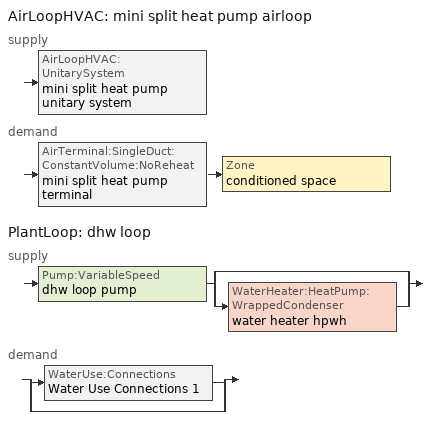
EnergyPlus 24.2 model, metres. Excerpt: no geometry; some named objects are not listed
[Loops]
AirLoopHVAC 'mini split heat pump airloop'
 supply: AirLoopHVAC:UnitarySystem 'mini split heat pump unitary system'
 demand: AirTerminal:SingleDuct:ConstantVolume:NoReheat 'mini split heat pump terminal' > Zone 'conditioned space'
PlantLoop 'dhw loop'
 supply: Pump:VariableSpeed 'dhw loop pump' > split
  | bypass
  | WaterHeater:HeatPump:WrappedCondenser 'water heater hpwh'
 demand: split
  | WaterUse:Connections 'Water Use Connections 1'
  | bypass
[ZoneControl:Thermostat]
conditioned space Thermostat: Zone or ZoneList=conditioned space; Control Type Schedule=conditioned space Thermostat Schedule; Control 1=conditioned space temperature setpoint; Temperature Difference Between Cutout And Setpoint {deltaC}=0
[ThermostatSetpoint:DualSetpoint]
conditioned space temperature setpoint: Heating Setpoint Temperature Schedule=heating setpoint; Cooling Setpoint Temperature Schedule=cooling setpoint
[AirTerminal:SingleDuct:ConstantVolume:NoReheat]
mini split heat pump terminal: Availability Schedule=Always On Discrete; Maximum Air Flow Rate {m3/s}=0.807502
[Zone equipment]
conditioned space: mini split heat pump terminal
[AirLoopHVAC]
mini split heat pump airloop: Design Supply Air Flow Rate {m3/s}=0.807502; Design Return Air Flow Fraction of Supply Air Flow=1
[Sizing:System]
mini split heat pump airloop: Type of Load to Size On=Sensible; Design Outdoor Air Flow Rate {m3/s}=Autosize; Central Heating Maximum System Air Flow Ratio=0.3; Preheat Design Temperature {C}=7; Preheat Design Humidity Ratio {kgWater/kgDryAir}=0.008; Precool Design Temperature {C}=12.8; Precool Design Humidity Ratio {kgWater/kgDryAir}=0.008; Central Cooling Design Supply Air Temperature {C}=12.8; Central Heating Design Supply Air Temperature {C}=16.7; Type of Zone Sum to Use=NonCoincident; 100% Outdoor Air in Cooling=Yes; 100% Outdoor Air in Heating=Yes; Central Cooling Design Supply Air Humidity Ratio {kgWater/kgDryAir}=0.0085; Central Heating Design Supply Air Humidity Ratio {kgWater/kgDryAir}=0.008; Cooling Supply Air Flow Rate Method=DesignDay; Cooling Supply Air Flow Rate {m3/s}=0; Cooling Supply Air Flow Rate Per Floor Area {m3/s-m2}=0.00996765; Cooling Fraction of Autosized Cooling Supply Air Flow Rate=1; Cooling Supply Air Flow Rate Per Unit Cooling Capacity {m3/s-W}=3.94755e-05; Heating Supply Air Flow Rate Method=DesignDay; Heating Supply Air Flow Rate {m3/s}=0; Heating Supply Air Flow Rate Per Floor Area {m3/s-m2}=0.00996765; Heating Fraction of Autosized Heating Supply Air Flow Rate=1; Heating Fraction of Autosized Cooling Supply Air Flow Rate=1; Heating Supply Air Flow Rate Per Unit Heating Capacity {m3/s-W}=3.15882e-05; System Outdoor Air Method=ZoneSum; Zone Maximum Outdoor Air Fraction=1; Cooling Design Capacity Method=CoolingDesignCapacity; Cooling Design Capacity {W}=Autosize; Cooling Design Capacity Per Floor Area {W/m2}=234.7; Fraction of Autosized Cooling Design Capacity=1; Heating Design Capacity Method=HeatingDesignCapacity; Heating Design Capacity {W}=Autosize; Heating Design Capacity Per Floor Area {W/m2}=157; Fraction of Autosized Heating Design Capacity=1; Central Cooling Capacity Control Method=OnOff; Occupant Diversity=Autosize
[AirLoopHVAC:UnitarySystem]
mini split heat pump unitary system: Control Type=Load; Controlling Zone or Thermostat Location=conditioned space; Dehumidification Control Type=None; Availability Schedule=Always On Discrete; Supply Fan=mini split heat pump supply fan; Fan Placement=BlowThrough; Supply Air Fan Operating Mode Schedule=mini split heat pump auto fan schedule; Heating Coil=mini split heat pump htg coil; DX Heating Coil Sizing Ratio=1; Cooling Coil=mini split heat pump clg coil; Use DOAS DX Cooling Coil=No; Minimum Supply Air Temperature {C}=2; Latent Load Control=SensibleOnlyLoadControl; Supplemental Heating Coil=mini split heat pump backup htg coil; Cooling Supply Air Flow Rate Method=SupplyAirFlowRate; Cooling Supply Air Flow Rate {m3/s}=0.807502; Heating Supply Air Flow Rate Method=SupplyAirFlowRate; Heating Supply Air Flow Rate {m3/s}=0.807502; No Load Supply Air Flow Rate Method=SupplyAirFlowRate; No Load Supply Air Flow Rate {m3/s}=0; No Load Supply Air Flow Rate Control Set To Low Speed=Yes; Maximum Supply Air Temperature {C}=93.3333; Maximum Outdoor Dry-Bulb Temperature for Supplemental Heater Operation {C}=4.44444; Ancillary On-Cycle Electric Power {W}=0; Ancillary Off-Cycle Electric Power {W}=0; Design Specification Multispeed Object=Unitary System Performance Multispeed 1
[Fan:SystemModel] Availability Schedule=Always On Discrete; Speed Control Method=Discrete; Electric Power Minimum Flow Rate Fraction=0.2; Design Pressure Rise {Pa}=500; Motor Efficiency=1; Motor In Air Stream Fraction=1; Design Electric Power Consumption {W}=Autosize; Design Power Sizing Method=PowerPerFlow; Electric Power Per Unit Flow Rate Per Unit Pressure {W/((m3/s)-Pa)}=1.66667; Fan Total Efficiency=0.7; Motor Loss Radiative Fraction=0
Name | Design Maximum Air Flow Rate {m3/s} | Electric Power Per Unit Flow Rate {W/(m3/s)} | Number of Speeds | Speed Flow Fraction 1 | Speed Electric Power Fraction 1 | Speed Flow Fraction 2 | Speed Electric Power Fraction 2 | Speed Flow Fraction 3 | Speed Electric Power Fraction 3 | Speed Flow Fraction 4 | Speed Electric Power Fraction 4
mini split heat pump supply fan | 0.994461 | 148.322 | 4 | 0.20706 | 0.00888 | 0.252 | 0.016 | 0.812 | 0.53539 | 1 | 1
water heater fan | 0.0854225 | 97.8923 | 1
[Coil:Heating:DX:MultiSpeed]
mini split heat pump htg coil: Availability Schedule=Always On Discrete; Minimum Outdoor Dry-Bulb Temperature for Compressor Operation {C}=-28.8889; Crankcase Heater Capacity {W}=50; Maximum Outdoor Dry-Bulb Temperature for Crankcase Heater Operation {C}=10; Defrost Energy Input Ratio Function of Temperature Curve=Defrosteir; Maximum Outdoor Dry-Bulb Temperature for Defrost Operation {C}=4.44444; Defrost Strategy=ReverseCycle; Defrost Control=Timed; Defrost Time Period Fraction=0.058333; Resistive Defrost Heater Capacity {W}=AutoSize; Apply Part Load Fraction to Speeds Greater than 1=No; Fuel Type=Electricity; Region number for Calculating HSPF=4; Number of Speeds=2; Speed Gross Rated Heating Capacity 1 {W}=4665.91; Speed Gross Rated Heating COP 1 {W/W}=4.40929; Speed Rated Air Flow Rate 1 {m3/s}=0.250585; Speed Rated Supply Air Fan Power Per Volume Flow Rate 2017 1 {W/(m3/s)}=773.3; Speed Rated Supply Air Fan Power Per Volume Flow Rate 2023 1 {W/(m3/s)}=934.4; Speed Heating Capacity Function of Temperature Curve Name 1=Heat-CAP-fT1; Speed Heating Capacity Function of Flow Fraction Curve Name 1=Heat-CAP-fFF1; Speed Energy Input Ratio Function of Temperature Curve Name 1=Heat-EIR-fT1; Speed Energy Input Ratio Function of Flow Fraction Curve Name 1=Heat-EIR-fFF1; Speed Part Load Fraction Correlation Curve Name 1=Heat-PLF-fPLR1; Speed Rated Waste Heat Fraction of Power Input 1=0.2; Speed Waste Heat Function of Temperature Curve Name 1=ConstantBiquadratic 1; Speed Gross Rated Heating Capacity 2 {W}=18377.4; Speed Gross Rated Heating COP 2 {W/W}=3.08289; Speed Rated Air Flow Rate 2 {m3/s}=0.994384; Speed Rated Supply Air Fan Power Per Volume Flow Rate 2017 2 {W/(m3/s)}=773.3; Speed Rated Supply Air Fan Power Per Volume Flow Rate 2023 2 {W/(m3/s)}=934.4; Speed Heating Capacity Function of Temperature Curve Name 2=Heat-CAP-fT2; Speed Heating Capacity Function of Flow Fraction Curve Name 2=Heat-CAP-fFF2; Speed Energy Input Ratio Function of Temperature Curve Name 2=Heat-EIR-fT2; Speed Energy Input Ratio Function of Flow Fraction Curve Name 2=Heat-EIR-fFF2; Speed Part Load Fraction Correlation Curve Name 2=Heat-PLF-fPLR2; Speed Rated Waste Heat Fraction of Power Input 2=0.2; Speed Waste Heat Function of Temperature Curve Name 2=ConstantBiquadratic 1
[Coil:Cooling:DX:MultiSpeed]
mini split heat pump clg coil: Availability Schedule=Always On Discrete; Condenser Type=AirCooled; Minimum Outdoor Dry-Bulb Temperature for Compressor Operation {C}=-25; Apply Part Load Fraction to Speeds Greater than 1=No; Apply Latent Degradation to Speeds Greater than 1=No; Crankcase Heater Capacity {W}=50; Maximum Outdoor Dry-Bulb Temperature for Crankcase Heater Operation {C}=10; Basin Heater Capacity {W/K}=0; Basin Heater Setpoint Temperature {C}=2; Fuel Type=Electricity; Number of Speeds=2; Speed Gross Rated Total Cooling Capacity 1 {W}=3837.05; Speed Gross Rated Sensible Heat Ratio 1=0.805933; Speed Gross Rated Cooling COP 1 {W/W}=3.79972; Speed Rated Air Flow Rate 1 {m3/s}=0.205897; Speed Rated Evaporator Fan Power Per Volume Flow Rate 2017 1 {W/(m3/s)}=773.3; Speed Rated Evaporator Fan Power Per Volume Flow Rate 2023 1 {W/(m3/s)}=934.4; Speed Total Cooling Capacity Function of Temperature Curve Name 1=Cool-CAP-fT1; Speed Total Cooling Capacity Function of Flow Fraction Curve Name 1=Cool-CAP-fFF1; Speed Energy Input Ratio Function of Temperature Curve Name 1=Cool-EIR-fT1; Speed Energy Input Ratio Function of Flow Fraction Curve Name 1=Cool-EIR-fFF1; Speed Part Load Fraction Correlation Curve Name 1=Cool-PLF-fPLR1; Speed Nominal Time for Condensate Removal to Begin 1 {s}=1000; Speed Ratio of Initial Moisture Evaporation Rate and Steady State Latent Capacity 1=1.5; Speed Maximum Cycling Rate 1 {cycles/hr}=3; Speed Latent Capacity Time Constant 1 {s}=45; Speed Rated Waste Heat Fraction of Power Input 1=0.2; Speed Waste Heat Function of Temperature Curve Name 1=ConstantBiquadratic; Speed Evaporative Condenser Effectiveness 1=0.9; Speed Evaporative Condenser Air Flow Rate 1 {m3/s}=AutoSize; Speed Rated Evaporative Condenser Pump Power Consumption 1 {W}=AutoSize; Speed Gross Rated Total Cooling Capacity 2 {W}=15121.1; Speed Gross Rated Sensible Heat Ratio 2=0.729645; Speed Gross Rated Cooling COP 2 {W/W}=2.89066; Speed Rated Air Flow Rate 2 {m3/s}=0.807439; Speed Rated Evaporator Fan Power Per Volume Flow Rate 2017 2 {W/(m3/s)}=773.3; Speed Rated Evaporator Fan Power Per Volume Flow Rate 2023 2 {W/(m3/s)}=934.4; Speed Total Cooling Capacity Function of Temperature Curve Name 2=Cool-CAP-fT2; Speed Total Cooling Capacity Function of Flow Fraction Curve Name 2=Cool-CAP-fFF2; Speed Energy Input Ratio Function of Temperature Curve Name 2=Cool-EIR-fT2; Speed Energy Input Ratio Function of Flow Fraction Curve Name 2=Cool-EIR-fFF2; Speed Part Load Fraction Correlation Curve Name 2=Cool-PLF-fPLR2; Speed Nominal Time for Condensate Removal to Begin 2 {s}=1000; Speed Ratio of Initial Moisture Evaporation Rate and Steady State Latent Capacity 2=1.5; Speed Maximum Cycling Rate 2 {cycles/hr}=3; Speed Latent Capacity Time Constant 2 {s}=45; Speed Rated Waste Heat Fraction of Power Input 2=0.2; Speed Waste Heat Function of Temperature Curve Name 2=ConstantBiquadratic; Speed Evaporative Condenser Effectiveness 2=0.9; Speed Evaporative Condenser Air Flow Rate 2 {m3/s}=AutoSize; Speed Rated Evaporative Condenser Pump Power Consumption 2 {W}=AutoSize
[Coil:Heating:Electric]
mini split heat pump backup htg coil: Availability Schedule=Always On Discrete; Efficiency=1; Nominal Capacity {W}=23607.8
[UnitarySystemPerformance:Multispeed]
Unitary System Performance Multispeed 1: Number of Speeds for Heating=2; Number of Speeds for Cooling=2; Single Mode Operation=No; No Load Supply Air Flow Rate Ratio=1; Heating Speed Supply Air Flow Ratio 1=0.310346; Cooling Speed Supply Air Flow Ratio 1=0.254999; Heating Speed Supply Air Flow Ratio 2=1.23153; Cooling Speed Supply Air Flow Ratio 2=1
[PlantLoop]
dhw loop: Fluid Type=Water; Plant Equipment Operation Scheme=dhw loop Operation Schemes; Maximum Loop Temperature {C}=100; Minimum Loop Temperature {C}=0; Maximum Loop Flow Rate {m3/s}=0.01; Minimum Loop Flow Rate {m3/s}=0; Plant Loop Volume {m3}=0.003; Load Distribution Scheme=Optimal; Plant Loop Demand Calculation Scheme=SingleSetpoint; Common Pipe Simulation=None
[Sizing:Plant]
dhw loop: Loop Type=Heating; Design Loop Exit Temperature {C}=51.6667; Loop Design Temperature Difference {deltaC}=5.55556; Sizing Option=NonCoincident; Zone Timesteps in Averaging Window=1; Coincident Sizing Factor Mode=None
[Pump:VariableSpeed]
dhw loop pump: Design Maximum Flow Rate {m3/s}=0.01; Design Pump Head {Pa}=1; Design Power Consumption {W}=0; Motor Efficiency=0.85; Fraction of Motor Inefficiencies to Fluid Stream=0; Coefficient 1 of the Part Load Performance Curve=0; Coefficient 2 of the Part Load Performance Curve=1; Coefficient 3 of the Part Load Performance Curve=0; Coefficient 4 of the Part Load Performance Curve=0; Design Minimum Flow Rate {m3/s}=0; Pump Control Type=Intermittent; Skin Loss Radiative Fraction=0.5; Design Power Sizing Method=PowerPerFlowPerPressure; Design Electric Power per Unit Flow Rate {W/(m3/s)}=348701.1; Design Shaft Power per Unit Flow Rate per Unit Head {W/((m3/s)-Pa)}=1.28205; Design Minimum Flow Rate Fraction=0
[WaterHeater:Stratified]
water heater tank: Tank Volume {m3}=0.27255; Tank Height {m}=1.5975; Tank Shape=VerticalCylinder; Maximum Temperature Limit {C}=90; Heater Priority Control=MasterSlave; Heater 1 Setpoint Temperature Schedule=water heater TopElementSetpoint; Heater 1 Deadband Temperature Difference {deltaC}=18.5; Heater 1 Capacity {W}=4500.11; Heater 1 Height {m}=1.26469; Heater 2 Setpoint Temperature Schedule=water heater BottomElementSetpoint; Heater 2 Deadband Temperature Difference {deltaC}=3.89; Heater 2 Capacity {W}=4500.11; Heater 2 Height {m}=0.332813; Heater Fuel Type=Electricity; Heater Thermal Efficiency=1; Off Cycle Parasitic Fuel Consumption Rate {W}=3; Off Cycle Parasitic Fuel Type=Electricity; Off Cycle Parasitic Heat Fraction to Tank=0; Off Cycle Parasitic Height {m}=0; On Cycle Parasitic Fuel Consumption Rate {W}=3; On Cycle Parasitic Fuel Type=Electricity; On Cycle Parasitic Heat Fraction to Tank=0; On Cycle Parasitic Height {m}=0; Ambient Temperature Indicator=Schedule; Ambient Temperature Schedule=water heater Tamb act; Uniform Skin Loss Coefficient per Unit Area to Ambient Temperature {W/m2-K}=0.92499; Skin Loss Fraction to Zone=1; Off Cycle Flue Loss Coefficient to Ambient Temperature {W/K}=0; Off Cycle Flue Loss Fraction to Zone=1; Use Side Effectiveness=1; Use Side Inlet Height {m}=0; Use Side Outlet Height {m}=Autocalculate; Source Side Effectiveness=1; Source Side Inlet Height {m}=0; Source Side Outlet Height {m}=0; Inlet Mode=Fixed; Use Side Design Flow Rate {m3/s}=0.00453494; Source Side Design Flow Rate {m3/s}=0; Indirect Water Heating Recovery Time {hr}=1.5; Number of Nodes=6; Additional Destratification Conductivity {W/m-K}=0; Node 1 Additional Loss Coefficient {W/K}=0; Node 2 Additional Loss Coefficient {W/K}=0; Node 3 Additional Loss Coefficient {W/K}=0; Node 4 Additional Loss Coefficient {W/K}=0; Node 5 Additional Loss Coefficient {W/K}=0; Node 6 Additional Loss Coefficient {W/K}=0
[WaterHeater:Sizing]
water heater tank: Design Mode=PeakDraw; Time Storage Can Meet Peak Draw {hr}=0.538503; Time for Tank Recovery {hr}=0; Nominal Tank Volume for Autosizing Plant Connections {m3}=1
[WaterHeater:HeatPump:WrappedCondenser]
water heater hpwh: Compressor Setpoint Temperature Schedule=water heater setpoint; Dead Band Temperature Difference {deltaC}=3.89; Condenser Bottom Location {m}=0.0665625; Condenser Top Location {m}=0.865313; Evaporator Air Flow Rate {m3/s}=0.0854225; Inlet Air Configuration=Schedule; Inlet Air Temperature Schedule=water heater Tamb act; Inlet Air Humidity Schedule=water heater RHamb act; Tank=water heater tank; DX Coil=water heater coil; Minimum Inlet Air Temperature for Compressor Operation {C}=5.55556; Maximum Inlet Air Temperature for Compressor Operation {C}=48.8889; Compressor Location=Schedule; Compressor Ambient Temperature Schedule=water heater Tamb act; Fan=water heater fan; Fan Placement=DrawThrough; On Cycle Parasitic Electric Load {W}=0; Off Cycle Parasitic Electric Load {W}=0; Parasitic Heat Rejection Location=Outdoors; Inlet Air Mixer Schedule=Always On Discrete; Tank Element Control Logic=MutuallyExclusive; Control Sensor 1 Height In Stratified Tank {m}=1.26469; Control Sensor 1 Weight=0.75; Control Sensor 2 Height In Stratified Tank {m}=0.465938
[Coil:WaterHeating:AirToWaterHeatPump:Wrapped]
water heater coil: Rated Heating Capacity {W}=2149.38; Rated COP {W/W}=4.299056; Rated Sensible Heat Ratio=0.88; Rated Evaporator Inlet Air Dry-Bulb Temperature {C}=19.7222; Rated Evaporator Inlet Air Wet-Bulb Temperature {C}=13.561; Rated Condenser Water Temperature {C}=48.89; Rated Evaporator Air Flow Rate {m3/s}=0.0854225; Evaporator Fan Power Included in Rated COP=Yes; Crankcase Heater Capacity {W}=0; Maximum Ambient Temperature for Crankcase Heater Operation {C}=0; Evaporator Air Temperature Type for Curve Objects=WetBulbTemperature; Heating Capacity Function of Temperature Curve=HPWH-Cap-fT; Heating Capacity Function of Air Flow Fraction Curve=HPWH-Htg-Cap-FF; Heating COP Function of Temperature Curve=HPWH-COP-fT; Heating COP Function of Air Flow Fraction Curve=HPWH-Htg-COP-FF; Part Load Fraction Correlation Curve=HPWH-COP-fPLR
[SetpointManager:Scheduled]
Setpoint Manager Scheduled 1: Control Variable=Temperature; Schedule=dhw temp
[WaterUse:Connections]
Water Use Connections 1: Drain Water Heat Exchanger Type=None; Drain Water Heat Exchanger Destination=Plant; Water Use Equipment Name 1=dhw fixtures; Water Use Equipment Name 2=dhw distribution waste; Water Use Equipment Name 3=clothes washer; Water Use Equipment Name 4=dishwasher
[WaterUse:Equipment]
Name | Peak Flow Rate {m3/s} | Flow Rate Fraction Schedule | Target Temperature Schedule
dhw fixtures | 7.53608e-05 | hot_water_fixtures | mixed water temperature schedule
dhw distribution waste | 1.60687e-05 | hot_water_fixtures | mixed water temperature schedule
clothes washer | 1.971e-06 | hot_water_clothes_washer
[PlantEquipmentOperationSchemes]
dhw loop Operation Schemes: Control Scheme Object Type 1=PlantEquipmentOperation:HeatingLoad; Control Scheme Name 1=dhw loop Heating Operation Scheme; Control Scheme Schedule Name 1=Always On Discrete
[PlantEquipmentOperation:HeatingLoad]
dhw loop Heating Operation Scheme: Load Range Lower Limit 1 {W}=0; Load Range Upper Limit 1 {W}=1000000000; Range Equipment List Name 1=dhw loop Heating Equipment List
[PlantEquipmentList]
dhw loop Heating Equipment List: WaterHeater:HeatPump:WrappedCondenser, water heater hpwh
[EnergyManagementSystem:InternalVariable]
mini_split_heat_pump_airloop_max_sup_fan_mfr: Internal Data Index Key=mini split heat pump supply fan; Internal Data Type=Fan Maximum Mass Flow Rate
[EnergyManagementSystem:Sensor]
Name | Output:Variable or Output:Meter | Output:Variable or Output:Meter Index Key
clg_load_cond | Cooling:EnergyTransfer:Zone:CONDITIONED SPACE
clg_sp_s; clg_sp_s_1 | Schedule Value | cooling setpoint
clothes_dryer_exhaust_0_sch_s | Schedule Value | clothes_dryer
conditioned_space_clg_unmet_s | Zone Cooling Setpoint Not Met Time | conditioned space
conditioned_space_htg_unmet_s | Zone Heating Setpoint Not Met Time | conditioned space
cool_season | Schedule Value | cooling season schedule
fridge_tin_s; tin_s; tin_s_1; water_heater_amb_temp | Zone Mean Air Temperature | conditioned space
htg_load_cond | Heating:EnergyTransfer:Zone:CONDITIONED SPACE
htg_sp_s; htg_sp_s_1 | Schedule Value | heating setpoint
ig_ee_conv | Electric Equipment Convective Heating Energy | clothes dryer
ig_ee_conv_1 | Electric Equipment Convective Heating Energy | clothes washer
ig_ee_conv_2 | Electric Equipment Convective Heating Energy | cooking range
ig_ee_conv_3 | Electric Equipment Convective Heating Energy | dishwasher
ig_ee_conv_4 | Electric Equipment Convective Heating Energy | fridge
ig_ee_conv_5 | Electric Equipment Convective Heating Energy | misc plug loads
ig_ee_conv_6 | Electric Equipment Convective Heating Energy | misc tv
ig_ee_conv_7 | Electric Equipment Convective Heating Energy | whole house fan
ig_ee_rad | Electric Equipment Radiant Heating Energy | clothes dryer
ig_ee_rad_1 | Electric Equipment Radiant Heating Energy | clothes washer
ig_ee_rad_2 | Electric Equipment Radiant Heating Energy | cooking range
ig_ee_rad_3 | Electric Equipment Radiant Heating Energy | dishwasher
ig_ee_rad_4 | Electric Equipment Radiant Heating Energy | fridge
ig_ee_rad_5 | Electric Equipment Radiant Heating Energy | misc plug loads
ig_ee_rad_6 | Electric Equipment Radiant Heating Energy | misc tv
ig_ee_rad_7 | Electric Equipment Radiant Heating Energy | whole house fan
ig_lgt_conv | Lights Convective Heating Energy | interior lighting
ig_lgt_rad | Lights Radiant Heating Energy | interior lighting
ig_lgt_vis | Lights Visible Radiation Heating Energy | interior lighting
ig_oe_conv | Other Equipment Convective Heating Energy | clothes dryer 1
ig_oe_conv_1 | Other Equipment Convective Heating Energy | cooking range 1
ig_oe_conv_2 | Other Equipment Convective Heating Energy | general water use latent
ig_oe_conv_3 | Other Equipment Convective Heating Energy | general water use sensible
ig_oe_conv_4 | Other Equipment Convective Heating Energy | water heater energy adjustment1
ig_oe_conv_5 | Other Equipment Convective Heating Energy | water heater lat
ig_oe_conv_6 | Other Equipment Convective Heating Energy | water heater sens
ig_oe_rad | Other Equipment Radiant Heating Energy | clothes dryer 1
ig_oe_rad_1 | Other Equipment Radiant Heating Energy | cooking range 1
ig_oe_rad_2 | Other Equipment Radiant Heating Energy | general water use latent
ig_oe_rad_3 | Other Equipment Radiant Heating Energy | general water use sensible
ig_oe_rad_4 | Other Equipment Radiant Heating Energy | water heater energy adjustment1
ig_oe_rad_5 | Other Equipment Radiant Heating Energy | water heater lat
ig_oe_rad_6 | Other Equipment Radiant Heating Energy | water heater sens
ig_ppl_conv | People Convective Heating Energy | occupants
ig_ppl_rad | People Radiant Heating Energy | occupants
im_conv | Surface Inside Face Convection Heat Gain Energy | furniture mass conditioned space 1
im_conv_1 | Surface Inside Face Convection Heat Gain Energy | partition wall mass
im_ig | Surface Inside Face Internal Gains Radiation Heat Gain Energy | furniture mass conditioned space 1
im_ig_1 | Surface Inside Face Internal Gains Radiation Heat Gain Energy | partition wall mass
im_lgt | Surface Inside Face Lights Radiation Heat Gain Energy | furniture mass conditioned space 1
im_lgt_1 | Surface Inside Face Lights Radiation Heat Gain Energy | partition wall mass
im_sol | Surface Inside Face Solar Radiation Heat Gain Energy | furniture mass conditioned space 1
im_sol_1 | Surface Inside Face Solar Radiation Heat Gain Energy | partition wall mass
im_surf | Surface Inside Face Net Surface Thermal Radiation Heat Gain Energy | furniture mass conditioned space 1
im_surf_1 | Surface Inside Face Net Surface Thermal Radiation Heat Gain Energy | partition wall mass
mech_vent_bath_fan_0_sch_s | Schedule Value | mech vent bath fan 0 schedule
mech_vent_range_fan_0_sch_s | Schedule Value | mech vent range fan 0 schedule
mini_split_heat_pump_airloop_Fan_RTF_s | Fan Runtime Fraction Speed 1 | mini split heat pump supply fan
mini_split_heat_pump_airloop_Fan_RTF_s_1 | Fan Runtime Fraction Speed 2 | mini split heat pump supply fan
mini_split_heat_pump_airloop_Fan_RTF_s_2 | Fan Runtime Fraction Speed 3 | mini split heat pump supply fan
mini_split_heat_pump_airloop_Fan_RTF_s_3 | Fan Runtime Fraction Speed 4 | mini split heat pump supply fan
mini_split_heat_pump_backup_htg_coil_s | Heating Coil Heating Energy | mini split heat pump backup htg coil
mini_split_heat_pump_clg_coil_s | Cooling Coil Total Cooling Energy | mini split heat pump clg coil
mini_split_heat_pump_htg_coil_s | Heating Coil Heating Energy | mini split heat pump htg coil
mini_split_heat_pump_supply_fan_s | Fan Electricity Energy | mini split heat pump supply fan
mv_conv | Electric Equipment Convective Heating Energy | mech vent bath fan 0
mv_conv_1 | Electric Equipment Convective Heating Energy | mech vent house fan
mv_conv_2 | Electric Equipment Convective Heating Energy | mech vent house fan cfis
mv_conv_3 | Electric Equipment Convective Heating Energy | mech vent range fan 0
mv_conv_4 | Other Equipment Convective Heating Energy | mech vent house fan latent load
mv_conv_5 | Other Equipment Convective Heating Energy | mech vent house fan sensible load
mv_rad | Electric Equipment Radiant Heating Energy | mech vent bath fan 0
mv_rad_1 | Electric Equipment Radiant Heating Energy | mech vent house fan
mv_rad_2 | Electric Equipment Radiant Heating Energy | mech vent house fan cfis
mv_rad_3 | Electric Equipment Radiant Heating Energy | mech vent range fan 0
mv_rad_4 | Other Equipment Radiant Heating Energy | mech vent house fan latent load
mv_rad_5 | Other Equipment Radiant Heating Energy | mech vent house fan sensible load
natural_vent_s | Schedule Value | natural vent schedule
out_pb_s | Site Outdoor Air Barometric Pressure
out_wt_s | Site Outdoor Air Humidity Ratio
site_vw_s | Site Wind Speed
ss_back_out | Surface Window Shortwave from Zone Back Out Window Heat Transfer Rate | Window1
ss_back_out_1 | Surface Window Shortwave from Zone Back Out Window Heat Transfer Rate | Window2
ss_back_out_2 | Surface Window Shortwave from Zone Back Out Window Heat Transfer Rate | Window3
ss_back_out_3 | Surface Window Shortwave from Zone Back Out Window Heat Transfer Rate | Window4
ss_back_out_4 | Surface Window Shortwave from Zone Back Out Window Heat Transfer Rate | Window5
ss_back_out_5 | Surface Window Shortwave from Zone Back Out Window Heat Transfer Rate | Window6
ss_back_out_6 | Surface Window Shortwave from Zone Back Out Window Heat Transfer Rate | Window7
ss_back_out_7 | Surface Window Shortwave from Zone Back Out Window Heat Transfer Rate | Window8
ss_conv | Surface Inside Face Convection Heat Gain Energy | Door1
ss_conv_1 | Surface Inside Face Convection Heat Gain Energy | Window1
ss_conv_2 | Surface Inside Face Convection Heat Gain Energy | Window2
ss_conv_3 | Surface Inside Face Convection Heat Gain Energy | Window3
ss_conv_4 | Surface Inside Face Convection Heat Gain Energy | Window4
ss_conv_5 | Surface Inside Face Convection Heat Gain Energy | Window5
ss_conv_6 | Surface Inside Face Convection Heat Gain Energy | Window6
ss_conv_7 | Surface Inside Face Convection Heat Gain Energy | Window7
ss_conv_8 | Surface Inside Face Convection Heat Gain Energy | Window8
ss_ig | Surface Inside Face Internal Gains Radiation Heat Gain Energy | Door1
ss_ig_1 | Surface Inside Face Internal Gains Radiation Heat Gain Energy | Window1
ss_ig_2 | Surface Inside Face Internal Gains Radiation Heat Gain Energy | Window2
ss_ig_3 | Surface Inside Face Internal Gains Radiation Heat Gain Energy | Window3
ss_ig_4 | Surface Inside Face Internal Gains Radiation Heat Gain Energy | Window4
ss_ig_5 | Surface Inside Face Internal Gains Radiation Heat Gain Energy | Window5
ss_ig_6 | Surface Inside Face Internal Gains Radiation Heat Gain Energy | Window6
ss_ig_7 | Surface Inside Face Internal Gains Radiation Heat Gain Energy | Window7
ss_ig_8 | Surface Inside Face Internal Gains Radiation Heat Gain Energy | Window8
ss_lgt | Surface Inside Face Lights Radiation Heat Gain Energy | Door1
ss_sol | Surface Inside Face Solar Radiation Heat Gain Energy | Door1
ss_surf | Surface Inside Face Net Surface Thermal Radiation Heat Gain Energy | Door1
ss_surf_1 | Surface Inside Face Net Surface Thermal Radiation Heat Gain Energy | Window1
ss_surf_2 | Surface Inside Face Net Surface Thermal Radiation Heat Gain Energy | Window2
ss_surf_3 | Surface Inside Face Net Surface Thermal Radiation Heat Gain Energy | Window3
ss_surf_4 | Surface Inside Face Net Surface Thermal Radiation Heat Gain Energy | Window4
ss_surf_5 | Surface Inside Face Net Surface Thermal Radiation Heat Gain Energy | Window5
ss_surf_6 | Surface Inside Face Net Surface Thermal Radiation Heat Gain Energy | Window6
ss_surf_7 | Surface Inside Face Net Surface Thermal Radiation Heat Gain Energy | Window7
ss_surf_8 | Surface Inside Face Net Surface Thermal Radiation Heat Gain Energy | Window8
ss_trans_in | Surface Window Transmitted Solar Radiation Rate | Window1
ss_trans_in_1 | Surface Window Transmitted Solar Radiation Rate | Window2
ss_trans_in_2 | Surface Window Transmitted Solar Radiation Rate | Window3
ss_trans_in_3 | Surface Window Transmitted Solar Radiation Rate | Window4
ss_trans_in_4 | Surface Window Transmitted Solar Radiation Rate | Window5
ss_trans_in_5 | Surface Window Transmitted Solar Radiation Rate | Window6
ss_trans_in_6 | Surface Window Transmitted Solar Radiation Rate | Window7
ss_trans_in_7 | Surface Window Transmitted Solar Radiation Rate | Window8
ss_trans_out | Surface Inside Face Initial Transmitted Diffuse Transmitted Out Window Solar Radiation Rate | Window1
ss_trans_out_1 | Surface Inside Face Initial Transmitted Diffuse Transmitted Out Window Solar Radiation Rate | Window2
ss_trans_out_2 | Surface Inside Face Initial Transmitted Diffuse Transmitted Out Window Solar Radiation Rate | Window3
ss_trans_out_3 | Surface Inside Face Initial Transmitted Diffuse Transmitted Out Window Solar Radiation Rate | Window4
ss_trans_out_4 | Surface Inside Face Initial Transmitted Diffuse Transmitted Out Window Solar Radiation Rate | Window5
ss_trans_out_5 | Surface Inside Face Initial Transmitted Diffuse Transmitted Out Window Solar Radiation Rate | Window6
ss_trans_out_6 | Surface Inside Face Initial Transmitted Diffuse Transmitted Out Window Solar Radiation Rate | Window7
ss_trans_out_7 | Surface Inside Face Initial Transmitted Diffuse Transmitted Out Window Solar Radiation Rate | Window8
s_conv | Surface Inside Face Convection Heat Gain Energy | Floor1
s_conv_1 | Surface Inside Face Convection Heat Gain Energy | Floor2
s_conv_2 | Surface Inside Face Convection Heat Gain Energy | inferred conditioned ceiling
s_conv_3 | Surface Inside Face Convection Heat Gain Energy | inferred conditioned floor
s_conv_4 | Surface Inside Face Convection Heat Gain Energy | Wall1
s_conv_5 | Surface Inside Face Convection Heat Gain Energy | Wall2
s_conv_6 | Surface Inside Face Convection Heat Gain Energy | Wall3
s_conv_7 | Surface Inside Face Convection Heat Gain Energy | Wall4
s_ig | Surface Inside Face Internal Gains Radiation Heat Gain Energy | Floor1
s_ig_1 | Surface Inside Face Internal Gains Radiation Heat Gain Energy | Floor2
s_ig_2 | Surface Inside Face Internal Gains Radiation Heat Gain Energy | inferred conditioned ceiling
s_ig_3 | Surface Inside Face Internal Gains Radiation Heat Gain Energy | inferred conditioned floor
s_ig_4 | Surface Inside Face Internal Gains Radiation Heat Gain Energy | Wall1
s_ig_5 | Surface Inside Face Internal Gains Radiation Heat Gain Energy | Wall2
s_ig_6 | Surface Inside Face Internal Gains Radiation Heat Gain Energy | Wall3
s_ig_7 | Surface Inside Face Internal Gains Radiation Heat Gain Energy | Wall4
s_lgt | Surface Inside Face Lights Radiation Heat Gain Energy | Floor1
s_lgt_1 | Surface Inside Face Lights Radiation Heat Gain Energy | Floor2
s_lgt_2 | Surface Inside Face Lights Radiation Heat Gain Energy | inferred conditioned ceiling
s_lgt_3 | Surface Inside Face Lights Radiation Heat Gain Energy | inferred conditioned floor
s_lgt_4 | Surface Inside Face Lights Radiation Heat Gain Energy | Wall1
s_lgt_5 | Surface Inside Face Lights Radiation Heat Gain Energy | Wall2
s_lgt_6 | Surface Inside Face Lights Radiation Heat Gain Energy | Wall3
s_lgt_7 | Surface Inside Face Lights Radiation Heat Gain Energy | Wall4
s_sol | Surface Inside Face Solar Radiation Heat Gain Energy | Floor1
s_sol_1 | Surface Inside Face Solar Radiation Heat Gain Energy | Floor2
s_sol_2 | Surface Inside Face Solar Radiation Heat Gain Energy | inferred conditioned ceiling
s_sol_3 | Surface Inside Face Solar Radiation Heat Gain Energy | inferred conditioned floor
s_sol_4 | Surface Inside Face Solar Radiation Heat Gain Energy | Wall1
s_sol_5 | Surface Inside Face Solar Radiation Heat Gain Energy | Wall2
s_sol_6 | Surface Inside Face Solar Radiation Heat Gain Energy | Wall3
s_sol_7 | Surface Inside Face Solar Radiation Heat Gain Energy | Wall4
s_surf | Surface Inside Face Net Surface Thermal Radiation Heat Gain Energy | Floor1
s_surf_1 | Surface Inside Face Net Surface Thermal Radiation Heat Gain Energy | Floor2
s_surf_2 | Surface Inside Face Net Surface Thermal Radiation Heat Gain Energy | inferred conditioned ceiling
s_surf_3 | Surface Inside Face Net Surface Thermal Radiation Heat Gain Energy | inferred conditioned floor
s_surf_4 | Surface Inside Face Net Surface Thermal Radiation Heat Gain Energy | Wall1
s_surf_5 | Surface Inside Face Net Surface Thermal Radiation Heat Gain Energy | Wall2
s_surf_6 | Surface Inside Face Net Surface Thermal Radiation Heat Gain Energy | Wall3
s_surf_7 | Surface Inside Face Net Surface Thermal Radiation Heat Gain Energy | Wall4
tout_s | Zone Outdoor Air Drybulb Temperature | conditioned space
water_heater_amb_rh | Zone Air Relative Humidity | conditioned space
water_heater_coil_energy | Cooling Coil Water Heating Electricity Rate | water heater coil
water_heater_fan_energy; water_heater_fan_pwr | Fan Electricity Rate | water heater fan
water_heater_lat_cool | Cooling Coil Latent Cooling Rate | water heater coil
water_heater_sens_cool | Cooling Coil Sensible Cooling Rate | water heater coil
water_heater_tank_energy | Water Heater Electricity Rate | water heater tank
water_heater_tank_off_cycle_parasitic | Water Heater Off Cycle Parasitic Electricity Rate | water heater tank
water_heater_tank_on_cycle_parasitic | Water Heater On Cycle Parasitic Electricity Rate | water heater tank
water_heater_tl | Water Heater Heat Loss Rate | water heater tank
water_heater_T_set | Schedule Value | water heater setpoint
win_s | Zone Air Humidity Ratio | conditioned space
[EnergyManagementSystem:Actuator]
Name | Actuated Component Unique | Actuated Component Type | Actuated Component Control Type
fridge_schedule_act | fridge schedule | Schedule:Constant | Schedule Value
infil_flow_act | infil flow | Zone Infiltration | Air Exchange Flow Rate
mech_vent_house_fan_cfis_act | mech vent house fan cfis | ElectricEquipment | Electricity Rate
mech_vent_house_fan_latent_load_act | mech vent house fan latent load | OtherEquipment | Power Level
mech_vent_house_fan_sensible_load_act | mech vent house fan sensible load | OtherEquipment | Power Level
natural_vent_flow_act | natural vent flow | Zone Infiltration | Air Exchange Flow Rate
water_heater_HPWHSchedOverride | water heater setpoint | Schedule:Constant | Schedule Value
water_heater_hpwh_ec_adj_act | water heater energy adjustment1 | OtherEquipment | Power Level
water_heater_lat_act | water heater lat | OtherEquipment | Power Level
water_heater_LESchedOverride | water heater BottomElementSetpoint | Schedule:Constant | Schedule Value
water_heater_RHamb_act | water heater RHamb act | Schedule:Constant | Schedule Value
water_heater_sens_act | water heater sens | OtherEquipment | Power Level
water_heater_Tamb_act | water heater Tamb act | Schedule:Constant | Schedule Value
water_heater_UESchedOverride | water heater TopElementSetpoint | Schedule:Constant | Schedule Value
whole_house_fan_act | whole house fan | ElectricEquipment | Electricity Rate
whole_house_fan_flow_act | whole house fan flow | Zone Infiltration | Air Exchange Flow Rate
whole_house_fan_mix_act | whole house fan mix | ZoneMixing | Air Exchange Flow Rate
[EnergyManagementSystem:Program]
component_loads_program: Set loads_htg_walls = 0; Set loads_htg_rim_joists = 0; Set loads_htg_foundation_walls = 0; Set loads_htg_floors = 0; Set loads_htg_slabs = 0; Set loads_htg_ceilings = 0; Set loads_htg_roofs = 0; Set loads_htg_windows_conduction = 0; Set loads_htg_windows_solar = 0; Set loads_htg_doors = 0; Set loads_htg_skylights_conduction = 0; Set loads_htg_skylights_solar = 0; Set loads_htg_internal_mass = 0; Set loads_htg_intgains = 0; Set loads_htg_lighting = 0; Set loads_htg_infil = 0; Set loads_htg_mechvent = 0; Set loads_htg_natvent = 0; Set loads_htg_whf = 0; Set loads_htg_ducts = 0; Set loads_clg_walls = 0; Set loads_clg_rim_joists = 0; Set loads_clg_foundation_walls = 0; Set loads_clg_floors = 0; Set loads_clg_slabs = 0; Set loads_clg_ceilings = 0; Set loads_clg_roofs = 0; Set loads_clg_windows_conduction = 0; Set loads_clg_windows_solar = 0; Set loads_clg_doors = 0; Set loads_clg_skylights_conduction = 0; Set loads_clg_skylights_solar = 0; Set loads_clg_internal_mass = 0; Set loads_clg_intgains = 0; Set loads_clg_lighting = 0; Set loads_clg_infil = 0; Set loads_clg_mechvent = 0; Set loads_clg_natvent = 0; Set loads_clg_whf = 0; Set loads_clg_ducts = 0; Set hr_walls = 0; Set hr_walls = hr_walls + s_conv_4 + s_ig_4 + s_sol_4 + s_lgt_4 + s_surf_4; Set hr_walls = hr_walls + s_conv_5 + s_ig_5 + s_sol_5 + s_lgt_5 + s_surf_5; Set hr_walls = hr_walls + s_conv_6 + s_ig_6 + s_sol_6 + s_lgt_6 + s_surf_6; Set hr_walls = hr_walls + s_conv_7 + s_ig_7 + s_sol_7 + s_lgt_7 + s_surf_7; Set hr_rim_joists = 0; Set hr_foundation_walls = 0; Set hr_floors = 0; Set hr_floors = hr_floors + s_conv + s_ig + s_sol + s_lgt + s_surf; Set hr_slabs = 0; Set hr_ceilings = 0; Set hr_ceilings = hr_ceilings + s_conv_1 + s_ig_1 + s_sol_1 + s_lgt_1 + s_surf_1; Set hr_roofs = 0; Set hr_windows_conduction = 0; Set hr_windows_conduction = hr_windows_conduction + ss_conv_1; Set hr_windows_conduction = hr_windows_conduction + ss_ig_1; Set hr_windows_conduction = hr_windows_conduction + ss_surf_1; Set hr_windows_conduction = hr_windows_conduction + ss_conv_2; Set hr_windows_conduction = hr_windows_conduction + ss_ig_2; Set hr_windows_conduction = hr_windows_conduction + ss_surf_2; Set hr_windows_conduction = hr_windows_conduction + ss_conv_3; Set hr_windows_conduction = hr_windows_conduction + ss_ig_3; Set hr_windows_conduction = hr_windows_conduction + ss_surf_3; Set hr_windows_conduction = hr_windows_conduction + ss_conv_4; Set hr_windows_conduction = hr_windows_conduction + ss_ig_4; Set hr_windows_conduction = hr_windows_conduction + ss_surf_4; Set hr_windows_conduction = hr_windows_conduction + ss_conv_5; Set hr_windows_conduction = hr_windows_conduction + ss_ig_5; Set hr_windows_conduction = hr_windows_conduction + ss_surf_5; Set hr_windows_conduction = hr_windows_conduction + ss_conv_6; Set hr_windows_conduction = hr_windows_conduction + ss_ig_6; Set hr_windows_conduction = hr_windows_conduction + ss_surf_6; Set hr_windows_conduction = hr_windows_conduction + ss_conv_7; Set hr_windows_conduction = hr_windows_conduction + ss_ig_7; Set hr_windows_conduction = hr_windows_conduction + ss_surf_7; Set hr_windows_conduction = hr_windows_conduction + ss_conv_8; Set hr_windows_conduction = hr_windows_conduction + ss_ig_8; Set hr_windows_conduction = hr_windows_conduction + ss_surf_8; Set hr_windows_solar = 0; Set hr_windows_solar = hr_windows_solar - ss_trans_in * ZoneTimestep * 3600 + ss_back_out * ZoneTimestep * 3600 + ss_trans_out * ZoneTimestep * 3600; Set hr_windows_solar = hr_windows_solar - ss_trans_in_1 * ZoneTimestep * 3600 + ss_back_out_1 * ZoneTimestep * 3600 + ss_trans_out_1 * ZoneTimestep * 3600; Set hr_windows_solar = hr_windows_solar - ss_trans_in_2 * ZoneTimestep * 3600 + ss_back_out_2 * ZoneTimestep * 3600 + ss_trans_out_2 * ZoneTimestep * 3600; Set hr_windows_solar = hr_windows_solar - ss_trans_in_3 * ZoneTimestep * 3600 + ss_back_out_3 * ZoneTimestep * 3600 + ss_trans_out_3 * ZoneTimestep * 3600; Set hr_windows_solar = hr_windows_solar - ss_trans_in_4 * ZoneTimestep * 3600 + ss_back_out_4 * ZoneTimestep * 3600 + ss_trans_out_4 * ZoneTimestep * 3600; Set hr_windows_solar = hr_windows_solar - ss_trans_in_5 * ZoneTimestep * 3600 + ss_back_out_5 * ZoneTimestep * 3600 + ss_trans_out_5 * ZoneTimestep * 3600; Set hr_windows_solar = hr_windows_solar - ss_trans_in_6 * ZoneTimestep * 3600 + ss_back_out_6 * ZoneTimestep * 3600 + ss_trans_out_6 * ZoneTimestep * 3600; Set hr_windows_solar = hr_windows_solar - ss_trans_in_7 * ZoneTimestep * 3600 + ss_back_out_7 * ZoneTimestep * 3600 + ss_trans_out_7 * ZoneTimestep * 3600; Set hr_doors = 0; Set hr_doors = hr_doors + ss_sol; Set hr_doors = hr_doors + ss_lgt; Set hr_doors = hr_doors + ss_conv; Set hr_doors = hr_doors + ss_ig; Set hr_doors = hr_doors + ss_surf; Set hr_skylights_conduction = 0; Set hr_skylights_solar = 0; Set hr_internal_mass = 0; Set hr_internal_mass = hr_internal_mass + s_conv_2 + s_ig_2 + s_sol_2 + s_lgt_2 + s_surf_2; Set hr_internal_mass = hr_internal_mass + s_conv_3 + s_ig_3 + s_sol_3 + s_lgt_3 + s_surf_3; Set hr_internal_mass = hr_internal_mass + im_conv + im_ig + im_sol + im_lgt + im_surf; Set hr_internal_mass = hr_internal_mass + im_conv_1 + im_ig_1 + im_sol_1 + im_lgt_1 + im_surf_1; Set hr_intgains = 0; Set hr_intgains = hr_intgains - ig_ee_conv - ig_ee_rad - ig_ee_conv_1 - ig_ee_rad_1 - ig_ee_conv_2 - ig_ee_rad_2 - ig_ee_conv_3 - ig_ee_rad_3 - ig_ee_conv_4 - ig_ee_rad_4 - ig_ee_conv_5 - ig_ee_rad_5 - ig_ee_conv_6 - ig_ee_rad_6 - ig_ee_conv_7 - ig_ee_rad_7 - ig_oe_conv - ig_oe_rad - ig_oe_conv_1 - ig_oe_rad_1 - ig_oe_conv_2 - ig_oe_rad_2 - ig_oe_conv_3 - ig_oe_rad_3 - ig_oe_conv_4 - ig_oe_rad_4 - ig_oe_conv_5 - ig_oe_rad_5 - ig_oe_conv_6 - ig_oe_rad_6 - ig_ppl_conv - ig_ppl_rad; Set hr_lighting = 0; Set hr_lighting = hr_lighting - ig_lgt_conv - ig_lgt_rad - ig_lgt_vis; Set hr_infil = 0; Set hr_infil = hr_infil - airflow_gain + airflow_loss; Set hr_natvent = 0; Set hr_natvent = hr_natvent - airflow_gain_1 + airflow_loss_1; Set hr_whf = 0; Set hr_whf = hr_whf - airflow_gain_2 + airflow_loss_2; Set hr_mechvent = 0; Set hr_mechvent = hr_mechvent - mv_conv - mv_rad - mv_conv_1 - mv_rad_1 - mv_conv_2 - mv_rad_2 - mv_conv_3 - mv_rad_3 - mv_conv_4 - mv_rad_4 - mv_conv_5 - mv_rad_5; Set hr_ducts = 0; Set htg_mode = 0; Set clg_mode = 0; If (htg_load_cond > 0); Set htg_mode = 1.0; ElseIf (clg_load_cond > 0); Set clg_mode = 1.0; Else; Set htg_season = 0; Set clg_season = 0; If ((DayOfYear >= 1) && (DayOfYear <= 365)); Set clg_season = 1; EndIf; If ((DayOfYear >= 1) && (DayOfYear <= 365)); Set htg_season = 1; EndIf; If ((airflow_gain_1 <> 0) || (airflow_loss_1 <> 0)) && (clg_season == 1); Set clg_mode = 1.0; ElseIf ((airflow_gain_2 <> 0) || (airflow_loss_2 <> 0)) && (clg_season == 1); Set clg_mode = 1.0; Else; Set Tmid_setpoint = (htg_sp_s_1 + clg_sp_s_1) / 2; If (tin_s_1 > Tmid_setpoint) && (clg_season == 1); Set clg_mode = 1.0; ElseIf (tin_s_1 < Tmid_setpoint) && (htg_season == 1); Set htg_mode = 1.0; EndIf; EndIf; EndIf; Set loads_htg_walls = loads_htg_walls + (hr_walls * htg_mode * 1); Set loads_htg_rim_joists = loads_htg_rim_joists + (hr_rim_joists * htg_mode * 1); Set loads_htg_foundation_walls = loads_htg_foundation_walls + (hr_foundation_walls * htg_mode * 1); Set loads_htg_floors = loads_htg_floors + (hr_floors * htg_mode * 1); Set loads_htg_slabs = loads_htg_slabs + (hr_slabs * htg_mode * 1); Set loads_htg_ceilings = loads_htg_ceilings + (hr_ceilings * htg_mode * 1); Set loads_htg_roofs = loads_htg_roofs + (hr_roofs * htg_mode * 1); Set loads_htg_windows_conduction = loads_htg_windows_conduction + (hr_windows_conduction * htg_mode * 1); Set loads_htg_windows_solar = loads_htg_windows_solar + (hr_windows_solar * htg_mode * 1); Set loads_htg_doors = loads_htg_doors + (hr_doors * htg_mode * 1); Set loads_htg_skylights_conduction = loads_htg_skylights_conduction + (hr_skylights_conduction * htg_mode * 1); Set loads_htg_skylights_solar = loads_htg_skylights_solar + (hr_skylights_solar * htg_mode * 1); Set loads_htg_internal_mass = loads_htg_internal_mass + (hr_internal_mass * htg_mode * 1); Set loads_htg_intgains = loads_htg_intgains + (hr_intgains * htg_mode * 1); Set loads_htg_lighting = loads_htg_lighting + (hr_lighting * htg_mode * 1); Set loads_htg_infil = loads_htg_infil + (hr_infil * htg_mode * 1); Set loads_htg_mechvent = loads_htg_mechvent + (hr_mechvent * htg_mode * 1); Set loads_htg_natvent = loads_htg_natvent + (hr_natvent * htg_mode * 1); Set loads_htg_whf = loads_htg_whf + (hr_whf * htg_mode * 1); Set loads_htg_ducts = loads_htg_ducts + (hr_ducts * htg_mode * 1); Set loads_clg_walls = loads_clg_walls + (-hr_walls * clg_mode * 1); Set loads_clg_rim_joists = loads_clg_rim_joists + (-hr_rim_joists * clg_mode * 1); Set loads_clg_foundation_walls = loads_clg_foundation_walls + (-hr_foundation_walls * clg_mode * 1); Set loads_clg_floors = loads_clg_floors + (-hr_floors * clg_mode * 1); Set loads_clg_slabs = loads_clg_slabs + (-hr_slabs * clg_mode * 1); Set loads_clg_ceilings = loads_clg_ceilings + (-hr_ceilings * clg_mode * 1); Set loads_clg_roofs = loads_clg_roofs + (-hr_roofs * clg_mode * 1); Set loads_clg_windows_conduction = loads_clg_windows_conduction + (-hr_windows_conduction * clg_mode * 1); Set loads_clg_windows_solar = loads_clg_windows_solar + (-hr_windows_solar * clg_mode * 1); Set loads_clg_doors = loads_clg_doors + (-hr_doors * clg_mode * 1); Set loads_clg_skylights_conduction = loads_clg_skylights_conduction + (-hr_skylights_conduction * clg_mode * 1); Set loads_clg_skylights_solar = loads_clg_skylights_solar + (-hr_skylights_solar * clg_mode * 1); Set loads_clg_internal_mass = loads_clg_internal_mass + (-hr_internal_mass * clg_mode * 1); Set loads_clg_intgains = loads_clg_intgains + (-hr_intgains * clg_mode * 1); Set loads_clg_lighting = loads_clg_lighting + (-hr_lighting * clg_mode * 1); Set loads_clg_infil = loads_clg_infil + (-hr_infil * clg_mode * 1); Set loads_clg_mechvent = loads_clg_mechvent + (-hr_mechvent * clg_mode * 1); Set loads_clg_natvent = loads_clg_natvent + (-hr_natvent * clg_mode * 1); Set loads_clg_whf = loads_clg_whf + (-hr_whf * clg_mode * 1); Set loads_clg_ducts = loads_clg_ducts + (-hr_ducts * clg_mode * 1)
fridge_schedule_program: Set Tin = fridge_tin_s*(9.0/5.0)+32.0; Set fridge_schedule_act = 0; If (Hour == 0); Set fridge_schedule_act = (-0.487+0.019*Tin); ElseIf (Hour == 1); Set fridge_schedule_act = (-0.34+0.016*Tin); ElseIf (Hour == 2); Set fridge_schedule_act = (-0.37+0.017*Tin); ElseIf (Hour == 3); Set fridge_schedule_act = (-0.361+0.016*Tin); ElseIf (Hour == 4); Set fridge_schedule_act = (-0.515+0.018*Tin); ElseIf (Hour == 5); Set fridge_schedule_act = (-0.684+0.021*Tin); ElseIf (Hour == 6); Set fridge_schedule_act = (-0.471+0.019*Tin); ElseIf (Hour == 7); Set fridge_schedule_act = (-0.159+0.015*Tin); ElseIf (Hour == 8); Set fridge_schedule_act = (-0.079+0.015*Tin); ElseIf (Hour == 9); Set fridge_schedule_act = (-0.417+0.019*Tin); ElseIf (Hour == 10); Set fridge_schedule_act = (-0.411+0.018*Tin); ElseIf (Hour == 11); Set fridge_schedule_act = (-0.386+0.018*Tin); ElseIf (Hour == 12); Set fridge_schedule_act = (-0.24+0.016*Tin); ElseIf (Hour == 13); Set fridge_schedule_act = (-0.314+0.017*Tin); ElseIf (Hour == 14); Set fridge_schedule_act = (-0.16+0.015*Tin); ElseIf (Hour == 15); Set fridge_schedule_act = (-0.121+0.015*Tin); ElseIf (Hour == 16); Set fridge_schedule_act = (-0.469+0.02*Tin); ElseIf (Hour == 17); Set fridge_schedule_act = (-0.412+0.02*Tin); ElseIf (Hour == 18); Set fridge_schedule_act = (-0.091+0.017*Tin); ElseIf (Hour == 19); Set fridge_schedule_act = (0.077+0.014*Tin); ElseIf (Hour == 20); Set fridge_schedule_act = (-0.118+0.016*Tin); ElseIf (Hour == 21); Set fridge_schedule_act = (-0.247+0.017*Tin); ElseIf (Hour == 22); Set fridge_schedule_act = (-0.445+0.019*Tin); ElseIf (Hour == 23); Set fridge_schedule_act = (-0.544+0.02*Tin); EndIf
mini_split_heat_pump_supply_fan_disaggregate_program: Set mini_split_heat_pump_supply_fan_clg = 0; Set mini_split_heat_pump_supply_fan_primary_htg = 0; Set mini_split_heat_pump_supply_fan_backup_htg = 0; If mini_split_heat_pump_clg_coil_s > 0; Set mini_split_heat_pump_supply_fan_clg = mini_split_heat_pump_supply_fan_s; ElseIf mini_split_heat_pump_htg_coil_s > 0 && (mini_split_heat_pump_backup_htg_coil_s > 0); Set mini_split_heat_pump_supply_fan_primary_htg = mini_split_heat_pump_supply_fan_s * mini_split_heat_pump_htg_coil_s / (mini_split_heat_pump_htg_coil_s + mini_split_heat_pump_backup_htg_coil_s); Set mini_split_heat_pump_supply_fan_backup_htg = mini_split_heat_pump_supply_fan_s * mini_split_heat_pump_backup_htg_coil_s / (mini_split_heat_pump_htg_coil_s + mini_split_heat_pump_backup_htg_coil_s); ElseIf mini_split_heat_pump_htg_coil_s > 0; Set mini_split_heat_pump_supply_fan_primary_htg = mini_split_heat_pump_supply_fan_s; Else; Set mini_split_heat_pump_supply_fan_backup_htg = mini_split_heat_pump_supply_fan_s; EndIf
natural_vent_program: Set Tin = tin_s; Set Tout = tout_s; Set Wout = out_wt_s; Set Pbar = out_pb_s; Set Phiout = (@RhFnTdbWPb Tout Wout Pbar); Set MaxHR = 0.0115; Set Tnvsp = (htg_sp_s + clg_sp_s) / 2; Set NVavail = natural_vent_s; Set ClgSsnAvail = cool_season; Set Qnv = 0; Set Qwhf = 0; Set whole_house_fan_mix_act = 0; Set whole_house_fan_act = 0; If ((Wout < MaxHR) && (Tin > Tout) && (Tin > Tnvsp) && (ClgSsnAvail > 0)); Set WHF_Flow = 0; Set Adj = (Tin-Tnvsp)/(Tin-Tout); Set Adj = (@Min Adj 1); Set Adj = (@Max Adj 0); If (WHF_Flow > 0); Set Qwhf = WHF_Flow*Adj; Set whole_house_fan_mix_act = WHF_Flow*Adj; Set WHF_W = 0; Set whole_house_fan_act = WHF_W*Adj; ElseIf (NVavail > 0); Set NVArea = 7409.649180672; Set Cs = 0.00017937135914540493; Set Cw = 8.97707065726015e-05; Set Tdiff = Tin-Tout; Set dT = (@Abs Tdiff); Set Vwind = site_vw_s; Set SGNV = NVArea*Adj*((((Cs*dT)+(Cw*(Vwind^2)))^0.5)/1000); Set MaxNV = 2.7423292766208007; Set Qnv = (@Min SGNV MaxNV); EndIf; EndIf; Set natural_vent_flow_act = Qnv; Set whole_house_fan_flow_act = Qwhf; Set natural_vent_program_Qnv = Qnv; Set natural_vent_program_Qwhf = Qwhf
[Schedule:Constant]
Name | Hourly Value
Always On Discrete | 1
dhw temp; water heater setpoint | 51.6667
mini split heat pump auto fan schedule; water heater BottomElementSetpoint; water heater TopElementSetpoint | 0
mixed water temperature schedule | 40.5556
water heater RHamb act | 0.5
water heater Tamb act | 23
[Schedule:Day:Interval]
heating setpoint day: No, 06:00, 17.7778, 21:00, 21.1111, 24:00, 17.7778
heating setpoint default day; cooling setpoint default day: No, 24:00, 0
cooling setpoint day: No, 03:00, 21.1111, 18:00, 23.8889, 24:00, 21.1111
[Schedule:Week:Daily]
heating setpoint Week Rule - Jan1-Dec31: heating setpoint day, heating setpoint day, heating setpoint day, heating setpoint day, heating setpoint day, heating setpoint day, heating setpoint day, heating setpoint default day, heating setpoint default day, heating setpoint default day, heating setpoint default day, heating setpoint default day
cooling setpoint Week Rule - Jan1-Dec31: cooling setpoint day, cooling setpoint day, cooling setpoint day, cooling setpoint day, cooling setpoint day, cooling setpoint day, cooling setpoint day, cooling setpoint default day, cooling setpoint default day, cooling setpoint default day, cooling setpoint default day, cooling setpoint default day
[Schedule:Year]
heating setpoint: heating setpoint Week Rule - Jan1-Dec31, 1, 1, 12, 31
cooling setpoint: cooling setpoint Week Rule - Jan1-Dec31, 1, 1, 12, 31
[Schedule:File] File=in.schedules.csv; Rows to Skip at Top=1; Number of Hours of Data=8760; Column Separator=Comma; Interpolate to Timestep=Yes; Minutes per Item=15; Adjust Schedule for Daylight Savings=Yes
Name | Column Number
dishwasher | 6
hot_water_clothes_washer | 7
hot_water_fixtures | 11
[Schedule:Compact]
conditioned space Thermostat Schedule: Through: 12/31, For: AllDays, Until: 24:00, 4
[Curve:Biquadratic]
Name | Coefficient1 Constant | Coefficient2 x | Coefficient3 x**2 | Coefficient4 y | Coefficient5 y**2 | Coefficient6 x*y | Minimum Value of x {BasedOnField A2} | Maximum Value of x {BasedOnField A2} | Minimum Value of y {BasedOnField A3} | Maximum Value of y {BasedOnField A3}
Defrosteir | 0.1528 | 0 | 0 | 0 | 0 | 0 | -100 | 100 | -100 | 100
ConstantBiquadratic 1; ConstantBiquadratic | 1 | 0 | 0 | 0 | 0 | 0 | 0 | 1 | 0 | 1
HPWH-Cap-fT | 0.563 | 0.0437 | 3.9e-05 | 0.0055 | -0.000148 | -0.000145 | 0 | 100 | 0 | 100
HPWH-COP-fT | 1.1332 | 0.063 | -9.79e-05 | -0.00972 | -2.14e-05 | -0.000686 | 0 | 100 | 0 | 100
[Table:Lookup]
Heat-CAP-fT1: Heat-CAP-fT1 Independent Variable List, None, 1, 0, Dimensionless, 0.642623, 0.663739, 0.6872, 0.713377, 0.742731, 0.775835, 0.813413, 0.85492, 0.902575, 0.957804, 1.02252, 1.07815, 1.14183, 0.611194, 0.633392, 0.657888, 0.685055, 0.715358, 0.749372, 0.787823, 0.830143, 0.878579, 0.934561, 1, 1.05615, 1.12034, 0.579764, 0.603046, 0.628576, 0.656734, 0.687986, 0.722909, 0.762233, 0.805365, 0.854583, 0.911317, 0.977482, 1.03415, 1.09886
Heat-EIR-fT1: Heat-EIR-fT1 Independent Variable List, None, 1, 0, Dimensionless, 1.61192, 1.53523, 1.45876, 1.38256, 1.30674, 1.23141, 1.15677, 1.0854, 1.01524, 0.946764, 0.88061, 0.833513, 0.78845, 1.86147, 1.77421, 1.68694, 1.59968, 1.51241, 1.42515, 1.33788, 1.25341, 1.16894, 1.08447, 1, 0.937352, 0.874703, 2.14496, 2.04651, 1.94787, 1.84897, 1.74973, 1.65003, 1.54966, 1.45164, 1.3524, 1.25144, 1.14801, 1.06916, 0.988017
Heat-CAP-fT2: Heat-CAP-fT2 Independent Variable List, None, 1, 0, Dimensionless, 0.417313, 0.496897, 0.587792, 0.692673, 0.788224, 0.897156, 1.02252, 1.20943, 0.396903, 0.475947, 0.566388, 0.670881, 0.766164, 0.874855, 1, 1.18667, 0.376493, 0.454997, 0.544984, 0.64909, 0.744104, 0.852555, 0.977482, 1.16391
Heat-EIR-fT2: Heat-EIR-fT2 Independent Variable List, None, 1, 0, Dimensionless, 1.31023, 1.22584, 1.14254, 1.06095, 0.998039, 0.937588, 0.88061, 0.815771, 1.51307, 1.41773, 1.3224, 1.22706, 1.15138, 1.07569, 1, 0.905013, 1.7435, 1.63729, 1.53011, 1.4213, 1.33308, 1.24237, 1.14801, 1.02225
Cool-CAP-fT1: Cool-CAP-fT1 Independent Variable List, None, 1, 0, Dimensionless, 1.1872, 1.12922, 1.08523, 1.05074, 1.02358, 1.00116, 0.982348, 0.963595, 1.30487, 1.216, 1.15002, 1.09908, 1.05944, 1.02701, 1, 0.973247, 1.8048, 1.68218, 1.59203, 1.52293, 1.46942, 1.42584, 1.38965, 1.35391
Cool-EIR-fT1: Cool-EIR-fT1 Independent Variable List, None, 1, 0, Dimensionless, 0.409926, 0.514609, 0.617347, 0.71694, 0.81173, 0.904756, 0.996522, 1.10436, 0.493066, 0.57856, 0.664053, 0.749546, 0.833031, 0.916515, 1, 1.09916, 0.221477, 0.2687, 0.330329, 0.397173, 0.463975, 0.531021, 0.597866, 0.676827
Cool-CAP-fT2: Cool-CAP-fT2 Independent Variable List, None, 1, 0, Dimensionless, 1.00322, 0.996255, 0.991386, 0.987908, 0.985513, 0.983714, 0.982348, 0.981164, 1.10265, 1.07308, 1.05078, 1.03336, 1.02017, 1.00923, 1, 0.990992, 1.52511, 1.48446, 1.45463, 1.43186, 1.41494, 1.40113, 1.38965, 1.37859
Cool-EIR-fT2: Cool-EIR-fT2 Independent Variable List, None, 1, 0, Dimensionless, 0.426796, 0.530668, 0.632581, 0.731219, 0.821263, 0.909537, 0.996522, 1.09589, 0.513358, 0.597063, 0.680769, 0.764475, 0.842983, 0.921492, 1, 1.09073, 0.230591, 0.277055, 0.338325, 0.405083, 0.469246, 0.533657, 0.597866, 0.671634
[Table:IndependentVariableList]
Heat-CAP-fT1 Independent Variable List: dry_bulb_temp_in, dry_bulb_temp_out 4
Heat-EIR-fT1 Independent Variable List: dry_bulb_temp_in 1, dry_bulb_temp_out 5
Heat-CAP-fT2 Independent Variable List: dry_bulb_temp_in 2, dry_bulb_temp_out 6
Heat-EIR-fT2 Independent Variable List: dry_bulb_temp_in 3, dry_bulb_temp_out 7
Cool-CAP-fT1 Independent Variable List: wet_bulb_temp_in, dry_bulb_temp_out
Cool-EIR-fT1 Independent Variable List: wet_bulb_temp_in 1, dry_bulb_temp_out 1
Cool-CAP-fT2 Independent Variable List: wet_bulb_temp_in 2, dry_bulb_temp_out 2
Cool-EIR-fT2 Independent Variable List: wet_bulb_temp_in 3, dry_bulb_temp_out 3
[Table:IndependentVariable]
dry_bulb_temp_in; dry_bulb_temp_in 1; dry_bulb_temp_in 2; dry_bulb_temp_in 3: Linear, Constant, -100, 100, Dimensionless, 15.5556, 21.1111, 26.6667
dry_bulb_temp_out 4; dry_bulb_temp_out 5: Linear, Constant, -100, 100, Dimensionless, -15, -13.6678, -12.1978, -10.5674, -8.74881, -6.70755, -4.4, -1.86027, 1.04652, 4.40614, 8.33333, 11.7031, 15.5556
dry_bulb_temp_out 6; dry_bulb_temp_out 7: Linear, Constant, -100, 100, Dimensionless, -15, -11.9419, -8.44278, -4.4, -0.713589, 3.49159, 8.33333, 15.5556
wet_bulb_temp_in; wet_bulb_temp_in 1; wet_bulb_temp_in 2; wet_bulb_temp_in 3: Linear, Constant, -100, 100, Dimensionless, 10, 19.4444, 26.6667
dry_bulb_temp_out; dry_bulb_temp_out 1: Linear, Constant, -100, 100, Dimensionless, 12.7778, 19.2555, 24.0652, 27.7778, 30.6677, 33.0312, 35, 36.95
dry_bulb_temp_out 2; dry_bulb_temp_out 3: Linear, Constant, -100, 100, Dimensionless, 12.7778, 19.1797, 24.0074, 27.7778, 30.6336, 33.0028, 35, 36.95
[Curve:Quadratic] Coefficient3 x**2=0; Minimum Value of x {BasedOnField A2}=0
Name | Coefficient1 Constant | Coefficient2 x | Maximum Value of x {BasedOnField A2} | Minimum Curve Output {BasedOnField A3} | Maximum Curve Output {BasedOnField A3}
Heat-CAP-fFF1; Heat-EIR-fFF1; Heat-CAP-fFF2; Heat-EIR-fFF2; Cool-CAP-fFF1; Cool-EIR-fFF1; Cool-CAP-fFF2; Cool-EIR-fFF2 | 1 | 0 | 2 | 0 | 2
Heat-PLF-fPLR1; Heat-PLF-fPLR2; Cool-PLF-fPLR1; Cool-PLF-fPLR2 | 0.75 | 0.25 | 1 | 0.7 | 1
[Curve:Cubic] Coefficient1 Constant=1; Coefficient2 x=0; Coefficient3 x**2=0; Coefficient4 x**3=0; Minimum Value of x {BasedOnField A2}=0
Name | Maximum Value of x {BasedOnField A2}
HPWH-Htg-Cap-FF; HPWH-Htg-COP-FF | 100
HPWH-COP-fPLR | 1
